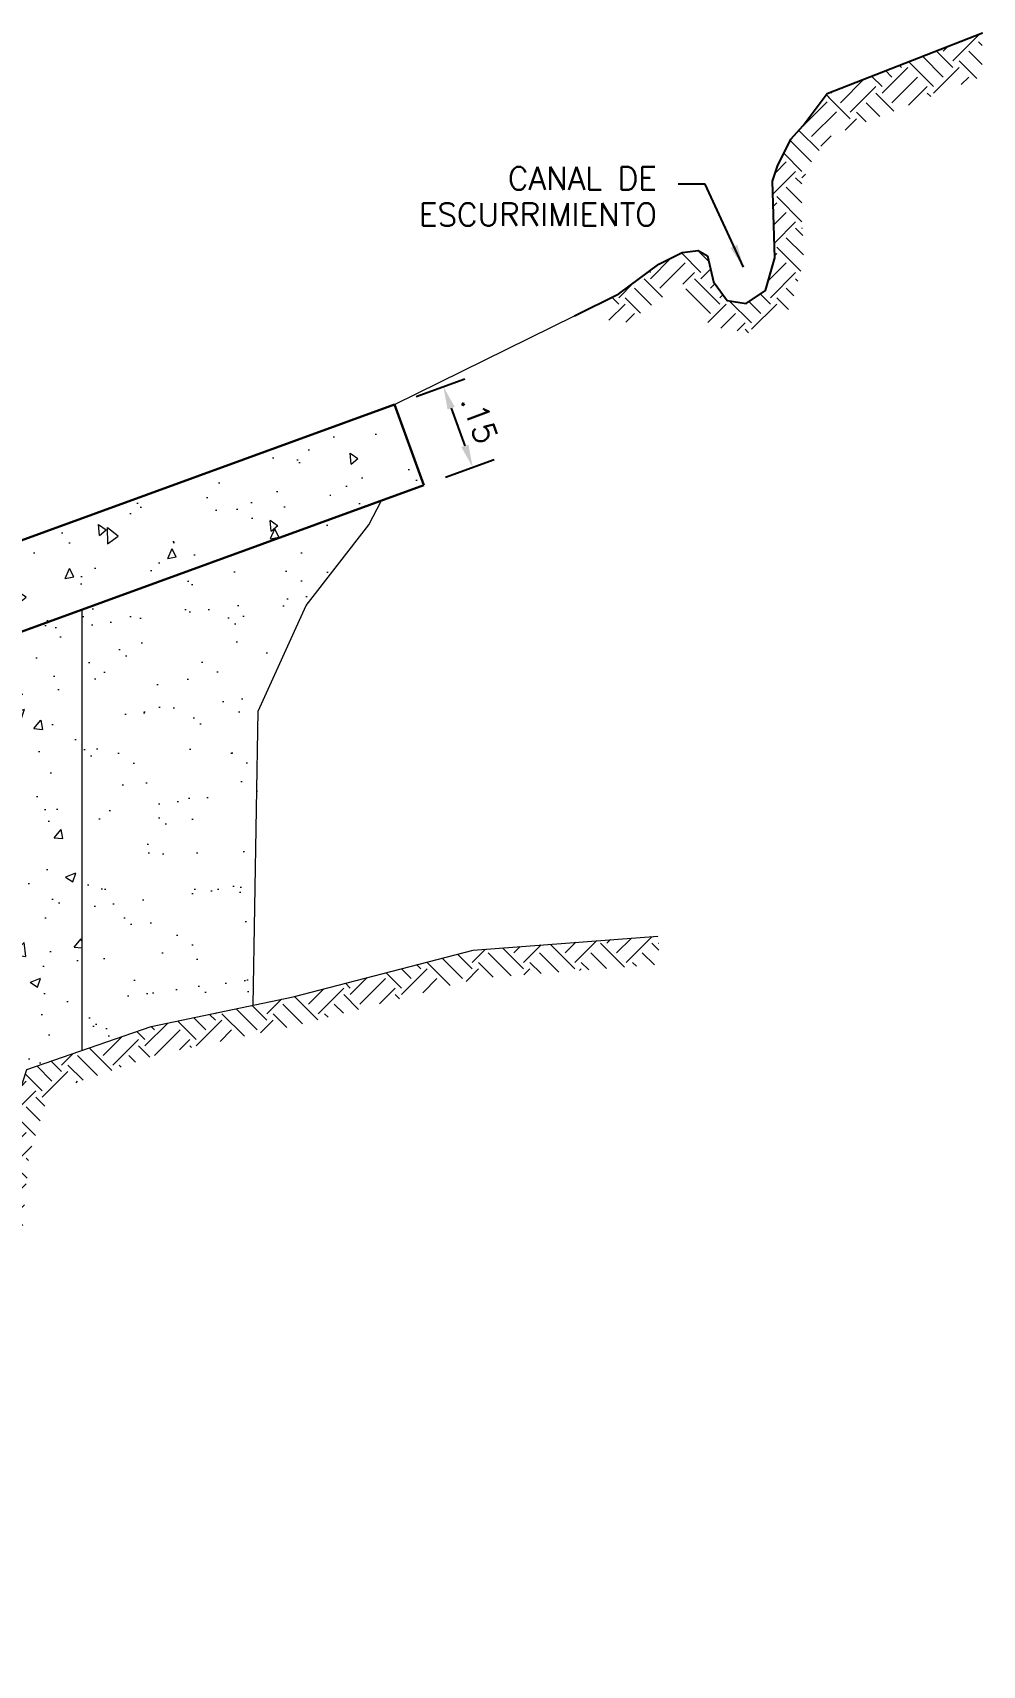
# Model space of a CAD drawing. Header units: millimetres. Extents: x 147.1 to 162.6, y 184.3 to 191.9.
# Drawn here: x 150.551 to 152.212, y 184.84 to 187.696 of the extents above; entities that cross this region are included whole.
import ezdxf
from ezdxf.enums import TextEntityAlignment as Align

# ---------------------------------------------------------------- set-up
doc = ezdxf.new("R2010")
doc.units = ezdxf.units.MM
doc.header["$PDMODE"] = 35
doc.layers.add('A-PISO', color=8, linetype='Continuous')
for name, color, linetype, lineweight in [('CASCO', 160, 'Continuous', 30), ('g-achurado', 1, 'Continuous', 15), ('g-acotado', 9, 'Continuous', 15), ('g-textos-notas', 7, 'Continuous', 20)]:
    doc.layers.add(name, color=color, linetype=linetype, lineweight=lineweight)
doc.layers.add('Filtros', color=7, linetype='Continuous', lineweight=5, transparency=0.6)
doc.styles.add('01COTAS', font='romans.shx')
doc.dimstyles.new('DIM-20-PLANTA', dxfattribs={"dimscale": 0.02, "dimtxt": 2, "dimasz": 2, "dimexe": 2, "dimexo": 2, "dimgap": 1, "dimtad": 1, "dimzin": 4, "dimdsep": 46, "dimtxsty": '01COTAS', "dimcen": 25, "dimclrd": 252, "dimclre": 252, "dimclrt": 7, "dimadec": 0, "dimazin": 0, "dimtfac": 1, "dimtmove": 2, "dimatfit": 3, "dimfxl": 1, "dimtolj": 1, "dimtzin": 0, "dimarcsym": 0})

# ---------------------------------------------------------------- blocks, each defined once
blk = doc.blocks.new('*D80')
at = {"layer": 'DEFPOINTS', "color": 0, "transparency": 16777216}
for p in [(151.1837, 187.0453), (151.3203, 186.9354), (151.2351, 186.9043)]:
    blk.add_point(p, dxfattribs=at)
at = {"layer": 'g-acotado', "color": 252, "lineweight": -2, "transparency": 16777216}
for p, q in [((151.2213, 187.0589), (151.3066, 187.09)), ((151.2827, 187.0387), (151.3066, 186.9729)), ((151.2726, 186.918), (151.3579, 186.949))]:
    blk.add_line(p, q, dxfattribs=at)
at = {"layer": 'g-acotado', "color": 252, "transparency": 16777216}
for points in [[(151.289, 187.041), (151.2764, 187.0364), (151.269, 187.0763)], [(151.3129, 186.9752), (151.3004, 186.9707), (151.3203, 186.9354)]]:
    blk.add_solid(points, dxfattribs=at)
at = {"layer": 'g-acotado', "color": 7, "transparency": 16777216, "insert": (151.3323, 187.0195), "char_height": 0.04, "attachment_point": 5, "rotation": 290, "style": '01COTAS'}
blk.add_mtext('\\A1;.15', dxfattribs=at)

msp = doc.modelspace()

# ---------------------------------------------------------------- hatches: boundary and pattern name
at = {"layer": 'Filtros'}
h = msp.add_hatch(dxfattribs=at)
h.set_pattern_fill('AR-SAND', color=251, scale=0.0025)
h.set_pattern_definition([(37.5, (22.90171, -28.10996), (-0.00400008, 0.12235331), [0, -0.09652, 0, -0.10795, 0, -0.1031875]), (7.5, (22.90171, -28.10996), (0.11238082, 0.17920628), [0, -0.05207, 0, -0.086995, 0, -0.0333375]), (327.5, (22.8236, -28.10996), (0.197748093, 0.000359296), [0, -0.03175, 0, -0.1143, 0, -0.149225]), (317.5, (22.8236, -28.10996), (0.19088911, 0.05573233), [0, -0.015875, 0, -0.07493, 0, -0.085725])])
h.paths.add_polyline_path([(150.6365, 185.9153), (150.7579, 185.957), (150.9365, 185.9945), (150.9451, 186.5085), (151.0289, 186.6933), (151.1387, 186.8347), (151.1605, 186.8772), (150.6365, 186.6864)])
h = msp.add_hatch(dxfattribs=at)
h.set_pattern_fill('AR-CONC', color=251, scale=0.001)
h.set_pattern_definition([(50, (22.90171, -28.10996), (0.18218467, -0.01593909), [0.01905, -0.20955]), (355, (22.9017, -28.10996), (-0.03524342, 0.19105685), [0.01524, -0.16764058]), (100.451445, (22.91689, -28.11129), (0.14694125, 0.17511775), [0.01619001, -0.17809024]), (46.1842, (22.9017, -28.05916), (0.27107904, -0.04204233), [0.028575, -0.314325]), (96.63556, (22.9243, -28.06266), (0.23740413, 0.24742612), [0.02428502, -0.2671356]), (351.18415, (22.9017, -28.05916), (0.23740413, 0.24742612), [0.02285997, -0.25145973]), (21, (22.92711, -28.07186), (0.15161439, -0.1022652), [0.01905, -0.20955]), (326, (22.9271, -28.07186), (0.06180203, 0.18418797), [0.01524, -0.16764]), (71.451445, (22.93974, -28.08038), (0.21341642, 0.08192277), [0.01619001, -0.17808994]), (37.5, (22.90171, -28.10996), (0.003088603, 0.084555039), [0, -0.165608, 0, -0.17018, 0, -0.168275]), (7.5, (22.90171, -28.10996), (0.066819663, 0.100180575), [0, -0.097028, 0, -0.161798, 0, -0.064135]), (327.5, (22.84507, -28.10996), (0.135590595, -0.005728744), [0, -0.0635, 0, -0.19812, 0, -0.26289]), (317.5, (22.81967, -28.10996), (0.14812918, 0.02542649), [0, -0.08255, 0, -0.131572, 0, -0.18669])])
h.paths.add_polyline_path([(150.6365, 186.6864), (150.3365, 186.5773), (150.3365, 185.8546), (150.5402, 185.8822), (150.6365, 185.9153)])
at = {"layer": 'g-achurado', "linetype": 'Continuous'}
h = msp.add_hatch(dxfattribs=at)
h.set_pattern_fill('EARTH', color=34, scale=0.01, angle=45, style=0)
h.set_pattern_definition([(45, (23.383216, -3.81308), (7e-18, 0.089802561), [0.0635, -0.0635]), (45, (23.36638, -3.79624), (7e-18, 0.089802561), [0.0635, -0.0635]), (45, (23.34954, -3.7794), (7e-18, 0.089802561), [0.0635, -0.0635]), (135, (23.34954, -3.768176), (-0.089802561, 7e-18), [0.0635, -0.0635]), (135, (23.36638, -3.75134), (-0.089802561, 7e-18), [0.0635, -0.0635]), (135, (23.383216, -3.7345), (-0.089802561, 7e-18), [0.0635, -0.0635])])
h.paths.add_polyline_path([(151.9404, 187.5892), (152.2119, 187.6955), (152.2113, 187.6189), (151.9664, 187.5229)])
h = msp.add_hatch(dxfattribs=at)
h.set_pattern_fill('EARTH', color=34, scale=0.25, angle=45, style=0)
h.set_pattern_definition([(45, (-7.523166, -11.81871), (7e-18, 0.088388348), [0.0625, -0.0625]), (45, (-7.53974, -11.80214), (7e-18, 0.088388348), [0.0625, -0.0625]), (45, (-7.55631, -11.785566), (7e-18, 0.088388348), [0.0625, -0.0625]), (135, (-7.55631, -11.77452), (-0.088388348, 1e-17), [0.0625, -0.0625]), (135, (-7.53974, -11.757945), (-0.088388348, 1e-17), [0.0625, -0.0625]), (135, (-7.523166, -11.74137), (-0.088388348, 1e-17), [0.0625, -0.0625])])
h.paths.add_polyline_path([(151.8754, 187.213), (151.8992, 187.2951), (151.8959, 187.3986), (151.895, 187.4281), (151.9, 187.4429), (151.9185, 187.4807), (151.9373, 187.5014), (151.9655, 187.5392), (151.9404, 187.5892), (151.8987, 187.5332), (151.8767, 187.509), (151.8536, 187.4618), (151.8448, 187.4355), (151.8459, 187.397), (151.849, 187.3014), (151.8325, 187.2444), (151.7987, 187.2219), (151.7654, 187.2272), (151.7415, 187.2595), (151.7312, 187.3051), (151.7148, 187.3146), (151.6868, 187.311), (151.6462, 187.2904), (151.576, 187.2388), (151.5638, 187.2328), (151.556, 187.1732), (151.602, 187.1959), (151.6725, 187.2477), (151.6908, 187.2569), (151.695, 187.2382), (151.7373, 187.1811), (151.8101, 187.1695)])
h = msp.add_hatch(dxfattribs=at)
h.set_pattern_fill('AR-CONC', color=251, scale=0.001, angle=45, style=0)
h.set_pattern_definition([(95, (23.00171, -28.10996), (0.14009465, 0.11755338), [0.01905, -0.20955]), (40, (23.0017, -28.10996), (-0.16001845, 0.11017673), [0.01524, -0.16764058]), (145.451445, (23.01338, -28.10016), (-0.0199238, 0.2277301), [0.01619001, -0.17809024]), (91.1842, (22.96579, -28.07404), (0.22141024, 0.16195341), [0.028575, -0.314325]), (141.63556, (22.98424, -28.06054), (-0.00708662, 0.34282676), [0.02428502, -0.2671356]), (36.18415, (22.9658, -28.07404), (-0.00708662, 0.34282676), [0.02285997, -0.25145973]), (66, (22.99273, -28.06506), (0.17951998, 0.03489515), [0.01905, -0.20955]), (11, (22.99273, -28.06506), (-0.08653993, 0.1739412), [0.01524, -0.16764]), (116.451445, (23.00769, -28.06215), (0.09298005, 0.20883634), [0.01619001, -0.17808994]), (82.5, (23.00171, -28.10996), (-0.057605469, 0.061973414), [0, -0.165608, 0, -0.17018, 0, -0.168275]), (52.5, (23.00171, -28.10996), (-0.023589727, 0.118087), [0, -0.097028, 0, -0.161798, 0, -0.064135]), (12.5, (22.96166, -28.15001), (0.099927863, 0.091826196), [0, -0.0635, 0, -0.19812, 0, -0.26289]), (2.5, (22.9437, -28.16797), (0.086763904, 0.122722393), [0, -0.08255, 0, -0.131572, 0, -0.18669])])
h.paths.add_polyline_path([(151.2351, 186.9043), (151.1837, 187.0453), (149.7365, 186.5228), (149.7365, 186.4728), (149.7865, 186.4896), (149.7865, 186.2899), (149.9365, 186.2899), (149.9365, 186.4317)])
h = msp.add_hatch(dxfattribs=at)
h.set_pattern_fill('EARTH', color=34, scale=0.01, angle=45, style=0)
h.set_pattern_definition([(45, (22.90171, -28.10996), (7e-18, 0.089802561), [0.0635, -0.0635]), (45, (22.88487, -28.09312), (7e-18, 0.089802561), [0.0635, -0.0635]), (45, (22.86803, -28.07628), (7e-18, 0.089802561), [0.0635, -0.0635]), (135, (22.86803, -28.06506), (-0.089802561, 7e-18), [0.0635, -0.0635]), (135, (22.88487, -28.04822), (-0.089802561, 7e-18), [0.0635, -0.0635]), (135, (22.90171, -28.03138), (-0.089802561, 7e-18), [0.0635, -0.0635])])
h.paths.add_polyline_path([(149.9865, 184.8899), (149.9865, 184.8398), (150.1979, 184.8509), (150.4515, 184.9404), (150.5039, 185.4015), (150.5285, 185.5573), (150.5445, 185.7332), (150.5801, 185.843), (150.7712, 185.9087), (151.0178, 185.9605), (151.3294, 186.0414), (151.6479, 186.0656), (151.6441, 186.1155), (151.3212, 186.0909), (151.0064, 186.0092), (150.7579, 185.957), (150.5402, 185.8822), (150.4953, 185.7433), (150.4789, 185.5635), (150.4544, 185.4082), (150.4053, 184.9771), (150.1881, 184.9004)])

# ---------------------------------------------------------------- linework, layer by layer
at = {"color": 34}
msp.add_lwpolyline([(151.9404, 187.5892), (152.2119, 187.6955)], dxfattribs=at)
at = {"layer": 'A-PISO'}
msp.add_lwpolyline([(151.4983, 187.2005), (151.576, 187.2388), (151.6462, 187.2904), (151.6868, 187.311), (151.7148, 187.3146), (151.7312, 187.3051), (151.7415, 187.2595), (151.7654, 187.2272), (151.7987, 187.2219), (151.8325, 187.2444), (151.849, 187.3014), (151.8459, 187.397), (151.8448, 187.4355), (151.8536, 187.4618), (151.8767, 187.509), (151.8987, 187.5332), (151.9404, 187.5892)], dxfattribs=at)
at = {"layer": 'CASCO'}
for p, q in [((149.7365, 186.5185), (151.1837, 187.0453)), ((151.2351, 186.9043), (151.1837, 187.0453)), ((149.9365, 186.4317), (151.2351, 186.9043))]:
    msp.add_line(p, q, dxfattribs=at)
at = {"layer": 'Filtros', "color": 251}
for points in [[(150.9365, 185.9945), (150.9451, 186.5085), (151.0289, 186.6933), (151.1387, 186.8347), (151.1605, 186.8772)], [(150.6365, 186.6864), (150.6365, 185.9153)]]:
    msp.add_lwpolyline(points, dxfattribs=at)
at = {"layer": 'g-achurado', "color": 34, "linetype": 'Continuous'}
for points in [[(151.1837, 187.0453), (151.4983, 187.2005)], [(149.9865, 184.8899), (150.1881, 184.9004), (150.4053, 184.9771), (150.4053, 184.9771), (150.4544, 185.4082), (150.4789, 185.5635), (150.4953, 185.7433), (150.5402, 185.8822), (150.7579, 185.957), (151.0064, 186.0092), (151.3212, 186.0909), (151.6441, 186.1155)]]:
    msp.add_lwpolyline(points, dxfattribs=at)

# ---------------------------------------------------------------- texts
at = {"layer": 'g-textos-notas', "style": '01COTAS'}
for s, p in [('CANAL DE', (151.6426, 187.4206)), ('ESCURRIMIENTO', (151.6426, 187.3574))]:
    msp.add_text(s, height=0.04, dxfattribs=at).set_placement(p, align=Align.RIGHT)

# ---------------------------------------------------------------- dimensions: what is measured, and where the dimension line sits
at = {"layer": 'g-acotado', "color": 6}
dim = msp.add_aligned_dim(p1=(151.1837, 187.0453), p2=(151.2351, 186.9043), distance=0.0907, dimstyle='DIM-20-PLANTA', dxfattribs=at)
dim.commit()
dim.dimension.update_dxf_attribs({"geometry": '*D80', "text_midpoint": (151.3323, 187.0195)})

# ---------------------------------------------------------------- leaders
at = {"layer": 'g-acotado', "color": 5}
msp.add_leader([(151.7939, 187.2855), (151.7272, 187.4304), (151.6797, 187.4304)], dimstyle='DIM-20-PLANTA', override={"dimgap": 1, "dimtad": 0}, dxfattribs=at)

doc.saveas('drawing.dxf')
